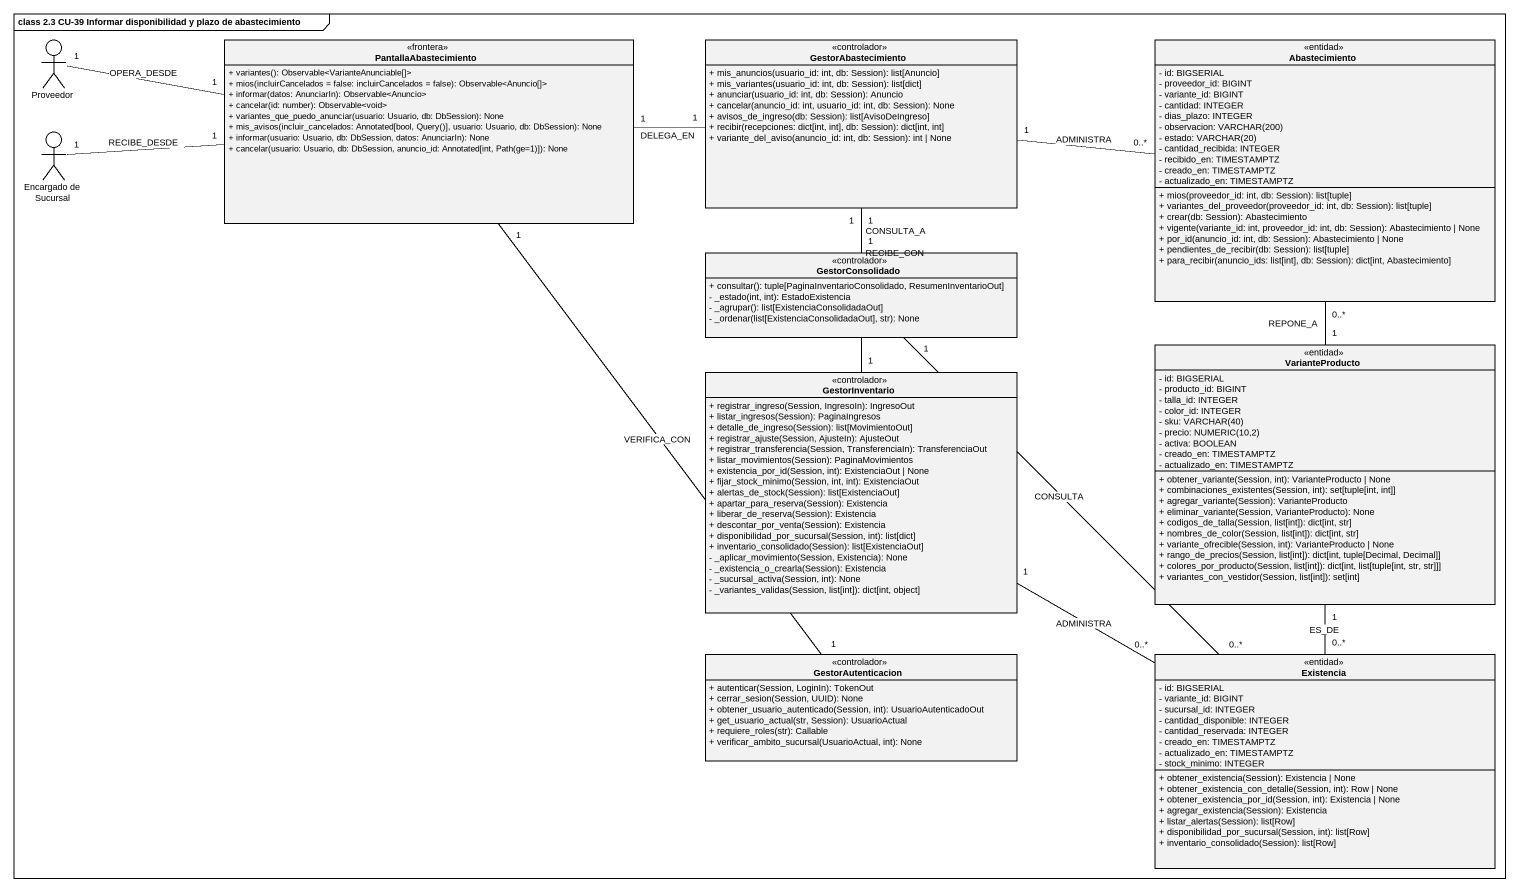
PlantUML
@startuml
mainframe class 2.3 CU-39 Informar disponibilidad y plazo de abastecimiento
allowmixing
hide circle
hide empty members
skinparam classAttributeIconSize 0
actor Proveedor
class PantallaAbastecimiento <<frontera>> {
  + variantes(): Observable<VarianteAnunciable[]>
  + mios(incluirCancelados = false: incluirCancelados = false): Observable<Anuncio[]>
  + informar(datos: AnunciarIn): Observable<Anuncio>
  + cancelar(id: number): Observable<void>
  + variantes_que_puedo_anunciar(usuario: Usuario, db: DbSession): None
  + mis_avisos(incluir_cancelados: Annotated[bool, Query()], usuario: Usuario, db: DbSession): None
  + informar(usuario: Usuario, db: DbSession, datos: AnunciarIn): None
  + cancelar(usuario: Usuario, db: DbSession, anuncio_id: Annotated[int, Path(ge=1)]): None
}
class GestorAbastecimiento <<controlador>> {
  + mis_anuncios(usuario_id: int, db: Session): list[Anuncio]
  + mis_variantes(usuario_id: int, db: Session): list[dict]
  + anunciar(usuario_id: int, db: Session): Anuncio
  + cancelar(anuncio_id: int, usuario_id: int, db: Session): None
  + avisos_de_ingreso(db: Session): list[AvisoDeIngreso]
  + recibir(recepciones: dict[int, int], db: Session): dict[int, int]
  + variante_del_aviso(anuncio_id: int, db: Session): int | None
}
class Abastecimiento <<entidad>> {
  - id: BIGSERIAL
  - proveedor_id: BIGINT
  - variante_id: BIGINT
  - cantidad: INTEGER
  - dias_plazo: INTEGER
  {field} - observacion: VARCHAR(200)
  {field} - estado: VARCHAR(20)
  - cantidad_recibida: INTEGER
  - recibido_en: TIMESTAMPTZ
  - creado_en: TIMESTAMPTZ
  - actualizado_en: TIMESTAMPTZ
  + mios(proveedor_id: int, db: Session): list[tuple]
  + variantes_del_proveedor(proveedor_id: int, db: Session): list[tuple]
  + crear(db: Session): Abastecimiento
  + vigente(variante_id: int, proveedor_id: int, db: Session): Abastecimiento | None
  + por_id(anuncio_id: int, db: Session): Abastecimiento | None
  + pendientes_de_recibir(db: Session): list[tuple]
  + para_recibir(anuncio_ids: list[int], db: Session): dict[int, Abastecimiento]
}
actor "Encargado de Sucursal" as Encargado_de_Sucursal
class GestorConsolidado <<controlador>> {
  + consultar(): tuple[PaginaInventarioConsolidado, ResumenInventarioOut]
  - _estado(int, int): EstadoExistencia
  - _agrupar(): list[ExistenciaConsolidadaOut]
  - _ordenar(list[ExistenciaConsolidadaOut], str): None
}
class GestorInventario <<controlador>> {
  + registrar_ingreso(Session, IngresoIn): IngresoOut
  + listar_ingresos(Session): PaginaIngresos
  + detalle_de_ingreso(Session): list[MovimientoOut]
  + registrar_ajuste(Session, AjusteIn): AjusteOut
  + registrar_transferencia(Session, TransferenciaIn): TransferenciaOut
  + listar_movimientos(Session): PaginaMovimientos
  + existencia_por_id(Session, int): ExistenciaOut | None
  + fijar_stock_minimo(Session, int, int): ExistenciaOut
  + alertas_de_stock(Session): list[ExistenciaOut]
  + apartar_para_reserva(Session): Existencia
  + liberar_de_reserva(Session): Existencia
  + descontar_por_venta(Session): Existencia
  + disponibilidad_por_sucursal(Session, int): list[dict]
  + inventario_consolidado(Session): list[ExistenciaOut]
  - _aplicar_movimiento(Session, Existencia): None
  - _existencia_o_crearla(Session): Existencia
  - _sucursal_activa(Session, int): None
  - _variantes_validas(Session, list[int]): dict[int, object]
}
class VarianteProducto <<entidad>> {
  - id: BIGSERIAL
  - producto_id: BIGINT
  - talla_id: INTEGER
  - color_id: INTEGER
  {field} - sku: VARCHAR(40)
  {field} - precio: NUMERIC(10,2)
  - activa: BOOLEAN
  - creado_en: TIMESTAMPTZ
  - actualizado_en: TIMESTAMPTZ
  + obtener_variante(Session, int): VarianteProducto | None
  + combinaciones_existentes(Session, int): set[tuple[int, int]]
  + agregar_variante(Session): VarianteProducto
  + eliminar_variante(Session, VarianteProducto): None
  + codigos_de_talla(Session, list[int]): dict[int, str]
  + nombres_de_color(Session, list[int]): dict[int, str]
  + variante_ofrecible(Session, int): VarianteProducto | None
  + rango_de_precios(Session, list[int]): dict[int, tuple[Decimal, Decimal]]
  + colores_por_producto(Session, list[int]): dict[int, list[tuple[int, str, str]]]
  + variantes_con_vestidor(Session, list[int]): set[int]
}
class GestorAutenticacion <<controlador>> {
  + autenticar(Session, LoginIn): TokenOut
  + cerrar_sesion(Session, UUID): None
  + obtener_usuario_autenticado(Session, int): UsuarioAutenticadoOut
  + get_usuario_actual(str, Session): UsuarioActual
  + requiere_roles(str): Callable
  + verificar_ambito_sucursal(UsuarioActual, int): None
}
class Existencia <<entidad>> {
  - id: BIGSERIAL
  - variante_id: BIGINT
  - sucursal_id: INTEGER
  - cantidad_disponible: INTEGER
  - cantidad_reservada: INTEGER
  - creado_en: TIMESTAMPTZ
  - actualizado_en: TIMESTAMPTZ
  - stock_minimo: INTEGER
  + obtener_existencia(Session): Existencia | None
  + obtener_existencia_con_detalle(Session, int): Row | None
  + obtener_existencia_por_id(Session, int): Existencia | None
  + agregar_existencia(Session): Existencia
  + listar_alertas(Session): list[Row]
  + disponibilidad_por_sucursal(Session, int): list[Row]
  + inventario_consolidado(Session): list[Row]
}
Proveedor "1" -right- "1" PantallaAbastecimiento : OPERA_DESDE
PantallaAbastecimiento "1" -right- "1" GestorAbastecimiento : DELEGA_EN
PantallaAbastecimiento "1" -- "1" GestorAutenticacion : VERIFICA_CON
GestorAbastecimiento "1" -right- "0..*" Abastecimiento : ADMINISTRA
GestorAbastecimiento "1" -- "1" GestorConsolidado : CONSULTA_A
GestorAbastecimiento "1" -- "1" GestorInventario : RECIBE_CON
Abastecimiento "0..*" -- "1" VarianteProducto : REPONE_A
Encargado_de_Sucursal "1" -right- "1" PantallaAbastecimiento : RECIBE_DESDE
GestorConsolidado "1" -- "0..*" Existencia : CONSULTA
GestorInventario "1" -right- "0..*" Existencia : ADMINISTRA
Existencia "0..*" -up- "1" VarianteProducto : ES_DE
@enduml
